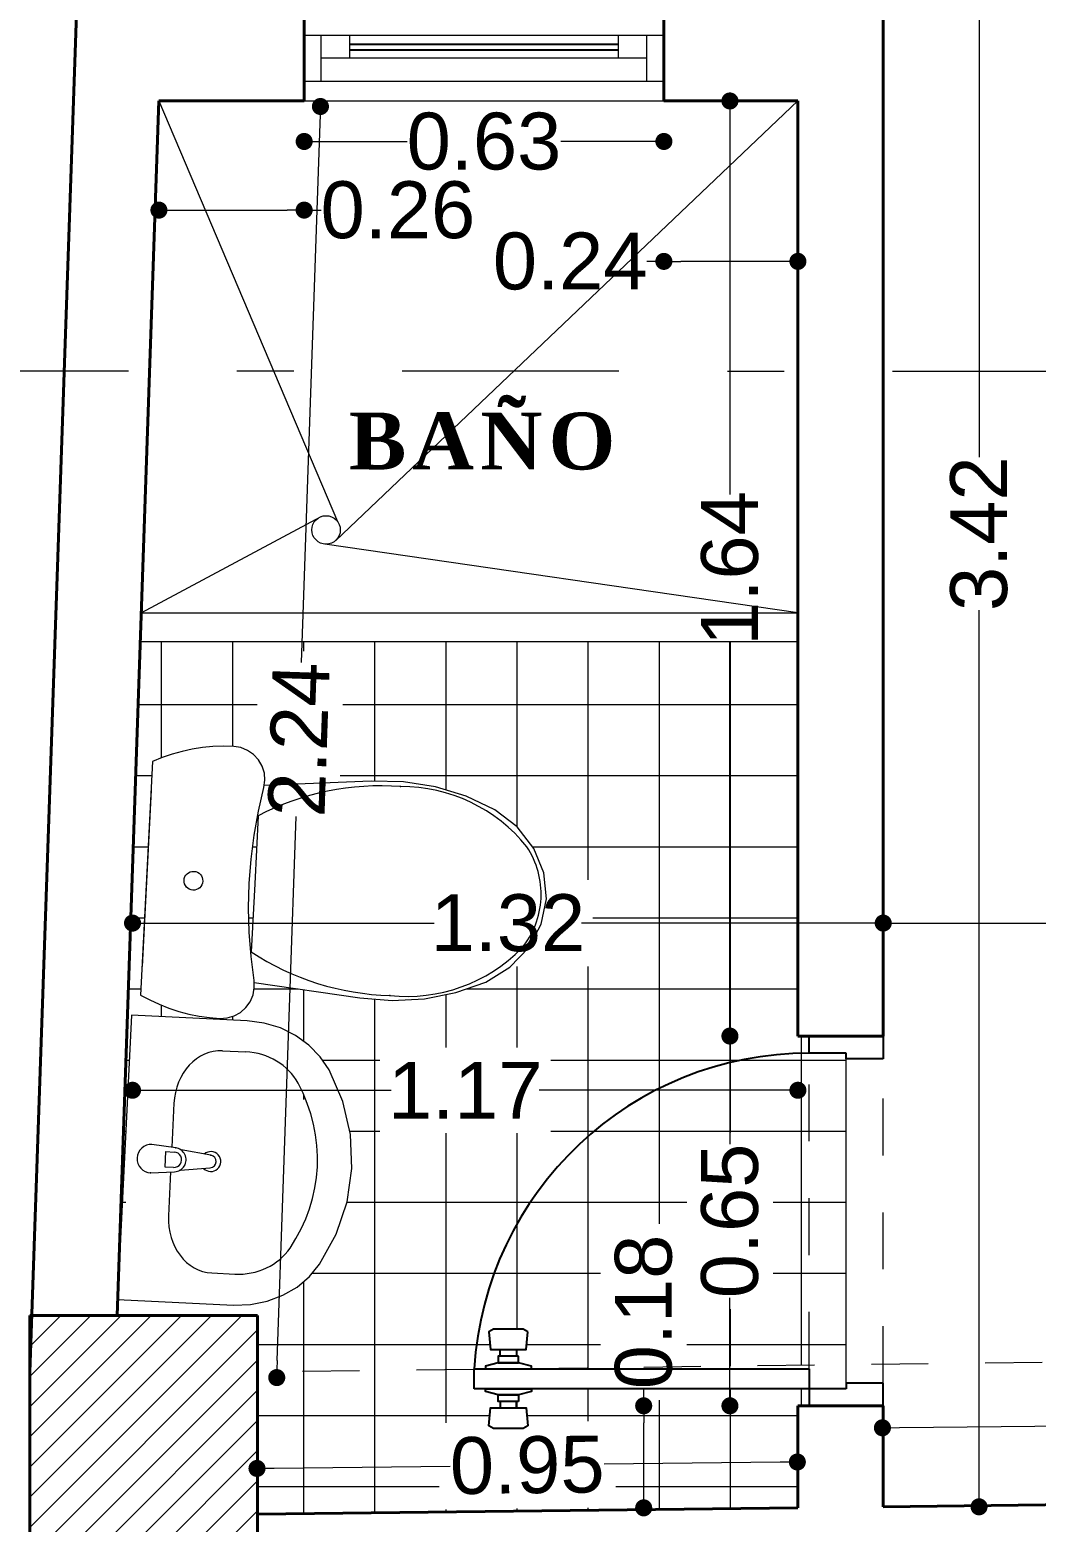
# Model space of a CAD drawing. Header units: inches. Extents: x 2908 to 3459, y -3172 to -55.
# Drawn here: x 3279.393 to 3281.162, y -199.187 to -196.564 of the extents above; entities that cross this region are included whole.
import ezdxf

# ---------------------------------------------------------------- set-up
doc = ezdxf.new("R2010")
doc.units = ezdxf.units.IN
doc.header["$MEASUREMENT"] = 0
doc.linetypes.add('ACAD_ISO03W100', pattern=[30, 12, -18])
doc.linetypes.add('DASHDOT', pattern=[25.4, 12.7, -6.35, 0, -6.35])
for name, color, linetype, lineweight in [('COTA', 1, 'Continuous', 9), ('Cotas', 8, 'Continuous', 18), ('E-EJES', 1, 'DASHDOT', 5), ('Estructura', 1, 'Continuous', 40), ('Interior - Furniture _Pen_No__75', 250, 'Continuous', 20), ('linea de linderos', 3, 'Continuous', 30), ('LINEAS DE PROYECCIÒN', 74, 'ACAD_ISO03W100', 18), ('linmesa de proyecciones', 95, 'ACAD_ISO03W100', 5), ('MARCOS VENTANAS', 147, 'Continuous', 18), ('muros 2', 5, 'Continuous', 40), ('muros bajitos', 4, 'Continuous', 15), ('PISO', 33, 'Continuous', 18)]:
    doc.layers.add(name, color=color, linetype=linetype, lineweight=lineweight)
for name, color, linetype in [('MUE', 124, 'Continuous'), ('TEXTO', 4, 'Continuous'), ('VIDRIOS', 130, 'Continuous')]:
    doc.layers.add(name, color=color, linetype=linetype)
doc.styles.add('Arial new', font='arial.ttf')
doc.styles.add('CONSTRUCTORA', font='times.ttf', dxfattribs={"height": 0.3})
doc.dimstyles.new('GUS', dxfattribs={"dimtxt": 0.1, "dimasz": 0.03, "dimexe": 0.05, "dimexo": 0.05, "dimgap": 0.005, "dimtad": 0, "dimzin": 1, "dimdsep": 46, "dimtxsty": 'Arial new', "dimblk": 'DOT', "dimcen": 0.01, "dimse1": 1, "dimse2": 1, "dimclrd": 1, "dimclre": 252, "dimclrt": 1, "dimaunit": 1, "dimadec": 0, "dimazin": 2, "dimtfac": 1, "dimtmove": 0, "dimatfit": 2, "dimldrblk": 'ARCHTICK', "dimfxl": 1, "dimlwd": -1, "dimlwe": -1, "dimarcsym": 1})

# ---------------------------------------------------------------- blocks, each defined once
blk = doc.blocks.new('_Dot')
at = {"color": 0, "linetype": 'ByBlock', "lineweight": -2}
blk.add_line((-0.5, 0), (-1, 0), dxfattribs=at)
at = {"color": 0, "linetype": 'ByBlock', "const_width": 0.5}
blk.add_lwpolyline([(-0.25, 0, 1), (0.25, 0, 1)], format="xyb", close=True, dxfattribs=at)
blk = doc.blocks.new('*D4983')
at = {"layer": 'COTA', "color": 1, "linetype": 'Continuous', "transparency": 16777216}
for p, q in [((3280.922, -199.0213), (3281.9706, -199.0106)), ((3283.2907, -198.9972), (3282.2421, -199.0079))]:
    blk.add_line(p, q, dxfattribs=at)
at = {"layer": 'Defpoints', "color": 0, "transparency": 16777216}
for p in [(3283.3207, -198.9969), (3283.3222, -199.1358), (3280.8934, -199.1605)]:
    blk.add_point(p, dxfattribs=at)
at = {"layer": 'COTA', "color": 1, "transparency": 16777216, "xscale": 0.03, "yscale": 0.03, "zscale": 0.03}
for p, rotation in [((3283.3207, -198.9969), 0.5811746117304712), ((3280.892, -199.0216), 180.5811746117304)]:
    blk.add_blockref('_Dot', p, dxfattribs=dict(at, rotation=rotation))
at = {"layer": 'COTA', "color": 1, "transparency": 16777216, "insert": (3282.1064, -199.0093), "char_height": 0.1, "attachment_point": 5, "rotation": 0.5812, "style": 'Arial new'}
blk.add_mtext('2.43', dxfattribs=at)
blk = doc.blocks.new('_ArchTick')
at = {"color": 0, "linetype": 'ByBlock', "const_width": 0.15}
blk.add_lwpolyline([(-0.5, -0.5), (0.5, 0.5)], dxfattribs=at)
blk = doc.blocks.new('LAVAMANOS PLANTA 2')
at = {"layer": 'Interior - Furniture _Pen_No__75', "color": 102, "linetype": 'Continuous'}
for p, q in [((2182.2038, 1651.3478), (2182.2038, 1651.1441)), ((2182.7038, 1651.3478), (2182.2038, 1651.3478)), ((2182.7038, 1651.1441), (2182.7038, 1651.3478)), ((2182.4288, 1651.3007), (2182.4328, 1651.2587)), ((2182.4748, 1651.2587), (2182.4788, 1651.3007)), ((2182.4402, 1651.2609), (2182.4402, 1651.2758)), ((2182.4402, 1651.2758), (2182.4674, 1651.2758)), ((2182.4674, 1651.2758), (2182.4674, 1651.2609)), ((2182.4322, 1651.2657), (2182.3548, 1651.2657)), ((2182.4361, 1651.2492), (2182.4427, 1651.1963)), ((2182.4649, 1651.1963), (2182.4716, 1651.2492)), ((2182.5529, 1651.2657), (2182.4755, 1651.2657)), ((2182.2582, 1651.1848), (2182.2582, 1651.1441)), ((2182.6495, 1651.1848), (2182.6495, 1651.1441)), ((2182.2038, 1651.1441), (2182.2062, 1651.1141)), ((2182.7014, 1651.1141), (2182.7038, 1651.1441)), ((2182.2062, 1651.1141), (2182.2134, 1651.0851)), ((2182.6943, 1651.0851), (2182.7014, 1651.1141)), ((2182.2134, 1651.0851), (2182.2251, 1651.058)), ((2182.6826, 1651.058), (2182.6943, 1651.0851)), ((2182.2251, 1651.058), (2182.2409, 1651.0336)), ((2182.2409, 1651.0336), (2182.2604, 1651.0128)), ((2182.6473, 1651.0128), (2182.6668, 1651.0336)), ((2182.6668, 1651.0336), (2182.6826, 1651.058)), ((2182.2604, 1651.0128), (2182.2829, 1650.9961)), ((2182.6248, 1650.9961), (2182.6473, 1651.0128)), ((2182.2829, 1650.9961), (2182.3372, 1650.9695)), ((2182.5705, 1650.9695), (2182.6248, 1650.9961)), ((2182.3372, 1650.9695), (2182.3947, 1650.9532)), ((2182.513, 1650.9532), (2182.5705, 1650.9695)), ((2182.3947, 1650.9532), (2182.4538, 1650.9478)), ((2182.4538, 1650.9478), (2182.513, 1650.9532))]:
    blk.add_line(p, q, dxfattribs=at)
for centre, major_axis, ratio, start_param, end_param in [((2182.4538, 1651.3007), (-0.0177, 0.0177), 1, 3.926991, 7.068583), ((2182.3549, 1651.1848), (-0.0967, 0), 0.835889, -1.570796, 0), ((2182.4538, 1651.2606), (0.0149, 0.0149), 1, 2.446421, 2.928157), ((2182.4538, 1651.2606), (0.0149, 0.0149), 1, 2.928157, 4.925825), ((2182.4538, 1651.2609), (-0.00962, 0.00962), 1, 0.785398, 3.926991), ((2182.4538, 1651.2606), (-0.0149, 0.0149), 1, 3.355029, 3.836764), ((2182.5527, 1651.1848), (0.0967, 0), 0.835889, 0, 1.570796), ((2182.4538, 1651.1959), (0.0124, 0.0124), 1, 7.869913, 12.550439), ((2182.4538, 1651.1977), (0.00791, 0.00791), 1, 2.480792, 5.373189), ((2182.3548, 1651.1441), (0, 0.1077), 0.896739, 1.570796, 2.644618), ((2182.5529, 1651.1441), (0, 0.1077), 0.896739, 3.638567, 4.712389), ((2182.4538, 1651.3478), (0, 0.3394), 0.896739, 2.644618, 3.638567)]:
    blk.add_ellipse(centre, major_axis=major_axis, ratio=ratio, start_param=start_param, end_param=end_param, dxfattribs=at)
for p in [(2182.4288, 1651.3007), (2182.4361, 1651.2492), (2182.4748, 1651.2587), (2182.4649, 1651.1963)]:
    blk.add_point(p, dxfattribs=at)
blk = doc.blocks.new('SANITARIO PLANTA 2')
at = {"layer": 'Interior - Furniture _Pen_No__75', "color": 102, "linetype": 'Continuous'}
for p, q in [((2181.7645, 1651.3478), (2181.7574, 1651.3327)), ((2182.138, 1651.3478), (2181.7645, 1651.3478)), ((2182.0922, 1651.3478), (2181.8103, 1651.3478)), ((2182.1451, 1651.3327), (2182.138, 1651.3478)), ((2181.7512, 1651.3172), (2181.7459, 1651.3014)), ((2181.7574, 1651.3327), (2181.7512, 1651.3172)), ((2182.1513, 1651.3172), (2182.1451, 1651.3327)), ((2182.1566, 1651.3014), (2182.1513, 1651.3172)), ((2181.7459, 1651.3014), (2181.7415, 1651.2853)), ((2182.161, 1651.2853), (2182.1566, 1651.3014)), ((2181.7381, 1651.269), (2181.7357, 1651.2525)), ((2181.7415, 1651.2853), (2181.7381, 1651.269)), ((2182.1644, 1651.269), (2182.161, 1651.2853)), ((2182.1668, 1651.2525), (2182.1644, 1651.269)), ((2181.7357, 1651.2525), (2181.7342, 1651.2359)), ((2182.1683, 1651.2359), (2182.1668, 1651.2525)), ((2181.7342, 1651.2359), (2181.7337, 1651.2193)), ((2181.7337, 1651.2193), (2181.735, 1651.2077)), ((2182.1675, 1651.2077), (2182.1687, 1651.2193)), ((2182.1687, 1651.2193), (2182.1683, 1651.2359)), ((2181.735, 1651.2077), (2181.7388, 1651.1968)), ((2181.7388, 1651.1968), (2181.7449, 1651.1869)), ((2182.1576, 1651.1869), (2182.1637, 1651.1968)), ((2182.1637, 1651.1968), (2182.1675, 1651.2077)), ((2181.7449, 1651.1869), (2181.753, 1651.1786)), ((2181.753, 1651.1786), (2181.7628, 1651.1723)), ((2181.7628, 1651.1723), (2181.7737, 1651.1683)), ((2181.7967, 1651.1678), (2181.835, 1651.1746)), ((2181.835, 1651.1746), (2181.8736, 1651.1794)), ((2181.9512, 1651.1747), (2181.8423, 1651.1747)), ((2181.8736, 1651.1794), (2181.9124, 1651.1824)), ((2181.9124, 1651.1824), (2181.9512, 1651.1833)), ((2181.9512, 1651.1833), (2181.9901, 1651.1824)), ((2182.0602, 1651.1747), (2181.9512, 1651.1747)), ((2181.9901, 1651.1824), (2182.0289, 1651.1794)), ((2182.0289, 1651.1794), (2182.0675, 1651.1746)), ((2182.0675, 1651.1746), (2182.1057, 1651.1678)), ((2182.1288, 1651.1683), (2182.1397, 1651.1723)), ((2182.1397, 1651.1723), (2182.1494, 1651.1786)), ((2182.1494, 1651.1786), (2182.1576, 1651.1869)), ((2181.7737, 1651.1683), (2181.7852, 1651.1668)), ((2181.7936, 1651.1675), (2181.7779, 1650.9974)), ((2181.7852, 1651.1668), (2181.7967, 1651.1678)), ((2182.1057, 1651.1678), (2182.1173, 1651.1668)), ((2182.1246, 1650.9974), (2182.1089, 1651.1675)), ((2182.1173, 1651.1668), (2182.1288, 1651.1683)), ((2181.7779, 1650.9974), (2181.7763, 1650.9457)), ((2182.1262, 1650.9457), (2182.1246, 1650.9974)), ((2181.7763, 1650.9457), (2181.7818, 1650.8943)), ((2182.1207, 1650.8943), (2182.1262, 1650.9457)), ((2181.7818, 1650.8943), (2181.7942, 1650.8446)), ((2182.1083, 1650.8446), (2182.1207, 1650.8943)), ((2181.7942, 1650.8446), (2181.8132, 1650.7976)), ((2182.0892, 1650.7976), (2182.1083, 1650.8446)), ((2181.8132, 1650.7976), (2181.8388, 1650.7605)), ((2182.0636, 1650.7605), (2182.0892, 1650.7976)), ((2181.8388, 1650.7605), (2181.8719, 1650.7319)), ((2182.0306, 1650.7319), (2182.0636, 1650.7605)), ((2182.0323, 1650.7432), (2182.0323, 1650.7432)), ((2181.8719, 1650.7319), (2181.9102, 1650.714)), ((2181.9512, 1650.7164), (2181.9512, 1650.7164)), ((2181.9923, 1650.714), (2182.0306, 1650.7319)), ((2181.9102, 1650.714), (2181.9512, 1650.7078)), ((2181.9512, 1650.7078), (2181.9923, 1650.714))]:
    blk.add_line(p, q, dxfattribs=at)
for centre, major_axis, start_param, end_param in [((2181.9512, 1651.2728), (-0.0106, 0.0106), 3.926991, 10.210176), ((2182.2093, 1650.9598), (0.3008, 0.3008), 1.826518, 2.379825), ((2181.6931, 1650.9598), (0.3008, 0.3008), 5.474157, 6.027464), ((2182.0407, 1650.9355), (0.1817, 0.1817), 2.300429, 3.201361), ((2181.8618, 1650.9355), (0.1817, 0.1817), 4.65262, 5.553553), ((2181.9521, 1650.855), (-0.098, 0.098), 1.723987, 2.350337), ((2181.9504, 1650.855), (-0.098, 0.098), 2.362052, 2.988402)]:
    blk.add_ellipse(centre, major_axis=major_axis, ratio=1, start_param=start_param, end_param=end_param, dxfattribs=at)
for p in [(2182.0602, 1651.1747), (2181.7842, 1650.9498), (2182.1183, 1650.9498), (2181.8702, 1650.7432)]:
    blk.add_point(p, dxfattribs=at)
blk = doc.blocks.new('*D4985')
at = {"layer": 'COTA', "color": 1, "linetype": 'Continuous', "transparency": 16777216}
for p, q in [((3279.903, -196.7287), (3279.8705, -197.676)), ((3279.8283, -198.9034), (3279.8612, -197.9469))]:
    blk.add_line(p, q, dxfattribs=at)
at = {"layer": 'Defpoints', "color": 0, "transparency": 16777216}
for p in [(3279.6202, -196.689), (3279.9041, -196.6987), (3279.5434, -198.9236)]:
    blk.add_point(p, dxfattribs=at)
at = {"layer": 'COTA', "color": 1, "transparency": 16777216, "xscale": 0.03, "yscale": 0.03, "zscale": 0.03}
for p, rotation in [((3279.9041, -196.6987), 88.03260080624764), ((3279.8273, -198.9333), 268.0326008062476)]:
    blk.add_blockref('_Dot', p, dxfattribs=dict(at, rotation=rotation))
at = {"layer": 'COTA', "color": 1, "transparency": 16777216, "insert": (3279.8658, -197.8115), "char_height": 0.1, "attachment_point": 5, "rotation": 88.0326, "style": 'Arial new'}
blk.add_mtext('2.24', dxfattribs=at)
blk = doc.blocks.new('*D4986')
at = {"layer": 'COTA', "color": 1, "linetype": 'Continuous', "transparency": 16777216}
for p, q in [((3279.6038, -198.4282), (3280.0284, -198.4282)), ((3280.7134, -198.4282), (3280.2888, -198.4282))]:
    blk.add_line(p, q, dxfattribs=at)
at = {"layer": 'Defpoints', "color": 0, "transparency": 16777216}
for p in [(3279.5738, -198.039), (3280.7434, -198.3329), (3280.7434, -198.4282)]:
    blk.add_point(p, dxfattribs=at)
at = {"layer": 'COTA', "color": 1, "transparency": 16777216, "xscale": 0.03, "yscale": 0.03, "zscale": 0.03, "rotation": 180}
blk.add_blockref('_Dot', (3279.5738, -198.4282), dxfattribs=at)
at = {"layer": 'COTA', "color": 1, "transparency": 16777216, "xscale": 0.03, "yscale": 0.03, "zscale": 0.03}
blk.add_blockref('_Dot', (3280.7434, -198.4282), dxfattribs=at)
at = {"layer": 'COTA', "color": 1, "transparency": 16777216, "insert": (3280.1586, -198.4282), "char_height": 0.1, "attachment_point": 5, "style": 'Arial new'}
blk.add_mtext('1.17', dxfattribs=at)
blk = doc.blocks.new('*D5022')
at = {"layer": 'COTA', "color": 1, "linetype": 'Continuous', "transparency": 16777216}
for p, q in [((3281.0618, -195.769), (3281.0618, -197.3154)), ((3281.0618, -199.1305), (3281.0618, -197.5841))]:
    blk.add_line(p, q, dxfattribs=at)
at = {"layer": 'Defpoints', "color": 0, "transparency": 16777216}
for p in [(3280.8934, -195.739), (3281.0618, -195.739), (3280.8934, -199.1605)]:
    blk.add_point(p, dxfattribs=at)
at = {"layer": 'COTA', "color": 1, "transparency": 16777216, "xscale": 0.03, "yscale": 0.03, "zscale": 0.03}
for p, rotation in [((3281.0618, -195.739), 90), ((3281.0618, -199.1605), 270)]:
    blk.add_blockref('_Dot', p, dxfattribs=dict(at, rotation=rotation))
at = {"layer": 'COTA', "color": 1, "transparency": 16777216, "insert": (3281.0618, -197.4497), "char_height": 0.1, "attachment_point": 5, "rotation": 90, "style": 'Arial new'}
blk.add_mtext('3.42', dxfattribs=at)
blk = doc.blocks.new('*D5025')
at = {"layer": 'COTA', "color": 1, "linetype": 'Continuous', "transparency": 16777216}
for p, q in [((3279.6038, -198.1343), (3280.1039, -198.1343)), ((3280.8634, -198.1343), (3280.3632, -198.1343))]:
    blk.add_line(p, q, dxfattribs=at)
at = {"layer": 'Defpoints', "color": 0, "transparency": 16777216}
for p in [(3279.5738, -198.039), (3280.8934, -198.039), (3280.8934, -198.1343)]:
    blk.add_point(p, dxfattribs=at)
at = {"layer": 'COTA', "color": 1, "transparency": 16777216, "xscale": 0.03, "yscale": 0.03, "zscale": 0.03, "rotation": 180}
blk.add_blockref('_Dot', (3279.5738, -198.1343), dxfattribs=at)
at = {"layer": 'COTA', "color": 1, "transparency": 16777216, "xscale": 0.03, "yscale": 0.03, "zscale": 0.03}
blk.add_blockref('_Dot', (3280.8934, -198.1343), dxfattribs=at)
at = {"layer": 'COTA', "color": 1, "transparency": 16777216, "insert": (3280.2336, -198.1343), "char_height": 0.1, "attachment_point": 5, "style": 'Arial new'}
blk.add_mtext('1.32', dxfattribs=at)
blk = doc.blocks.new('*D5028')
at = {"layer": 'COTA', "color": 1, "linetype": 'Continuous', "transparency": 16777216}
for p, q in [((3280.9234, -198.1343), (3281.7525, -198.1343)), ((3282.8422, -198.1343), (3282.0131, -198.1343))]:
    blk.add_line(p, q, dxfattribs=at)
at = {"layer": 'Defpoints', "color": 0, "transparency": 16777216}
for p in [(3280.8934, -198.039), (3282.8722, -198.1117), (3282.8722, -198.1343)]:
    blk.add_point(p, dxfattribs=at)
at = {"layer": 'COTA', "color": 1, "transparency": 16777216, "xscale": 0.03, "yscale": 0.03, "zscale": 0.03, "rotation": 180}
blk.add_blockref('_Dot', (3280.8934, -198.1343), dxfattribs=at)
at = {"layer": 'COTA', "color": 1, "transparency": 16777216, "xscale": 0.03, "yscale": 0.03, "zscale": 0.03}
blk.add_blockref('_Dot', (3282.8722, -198.1343), dxfattribs=at)
at = {"layer": 'COTA', "color": 1, "transparency": 16777216, "insert": (3281.8828, -198.1343), "char_height": 0.1, "attachment_point": 5, "style": 'Arial new'}
blk.add_mtext('1.98', dxfattribs=at)
blk = doc.blocks.new('puerta baño')
at = {"layer": 'linmesa de proyecciones', "color": 3, "ltscale": 0.001}
for p, q in [((2041.4205, 1040.6659), (2041.9755, 1040.6659)), ((2041.3955, 1040.5359), (2041.9655, 1040.5359))]:
    blk.add_line(p, q, dxfattribs=at)
at = {"layer": 'MUE', "color": 3}
for p, q in [((2041.3855, 1040.6659), (2041.3855, 1041.2548)), ((2041.3855, 1041.2548), (2041.4205, 1041.2548)), ((2041.4205, 1041.2548), (2041.4205, 1040.6659)), ((2041.3855, 1040.6659), (2041.3555, 1040.6659)), ((2041.4205, 1040.6659), (2041.3855, 1040.6659)), ((2041.3855, 1040.6009), (2041.3855, 1040.6659)), ((2041.9755, 1040.6659), (2042.0055, 1040.6659)), ((2041.9755, 1040.6009), (2041.9755, 1040.6659)), ((2041.3855, 1040.6009), (2041.3855, 1040.6359)), ((2041.3955, 1040.6009), (2041.3855, 1040.6009)), ((2041.3955, 1040.6009), (2041.3855, 1040.6009)), ((2041.3955, 1040.5359), (2041.3955, 1040.6009)), ((2041.9655, 1040.5359), (2041.9655, 1040.6009)), ((2041.9655, 1040.6009), (2041.9755, 1040.6009)), ((2041.3555, 1040.5359), (2041.3955, 1040.5359)), ((2042.0055, 1040.5359), (2041.9655, 1040.5359))]:
    blk.add_line(p, q, dxfattribs=at)
for points in [[(2041.3855, 1041.1543), (2041.3809, 1041.1543), (2041.3749, 1041.1768), (2041.3749, 1041.2129), (2041.3809, 1041.2353), (2041.3855, 1041.2353), (2041.3855, 1041.1543)], [(2041.4205, 1041.1543), (2041.4251, 1041.1543), (2041.4311, 1041.1768), (2041.4311, 1041.2129), (2041.4251, 1041.2353), (2041.4205, 1041.2353), (2041.4205, 1041.1543)], [(2041.3204, 1041.1606), (2041.3157, 1041.1687), (2041.3157, 1041.221), (2041.3204, 1041.2291), (2041.3517, 1041.2263), (2041.3517, 1041.1634), (2041.3204, 1041.1606)], [(2041.3517, 1041.1803), (2041.3633, 1041.1803), (2041.3633, 1041.2094), (2041.3517, 1041.2094)], [(2041.3633, 1041.1768), (2041.3633, 1041.2129), (2041.3749, 1041.2129), (2041.3749, 1041.1768), (2041.3633, 1041.1768)], [(2041.4427, 1041.1768), (2041.4427, 1041.2129), (2041.4311, 1041.2129), (2041.4311, 1041.1768), (2041.4427, 1041.1768)], [(2041.4543, 1041.1803), (2041.4427, 1041.1803), (2041.4427, 1041.2094), (2041.4543, 1041.2094)], [(2041.4856, 1041.1606), (2041.4903, 1041.1687), (2041.4903, 1041.221), (2041.4856, 1041.2291), (2041.4543, 1041.2263), (2041.4543, 1041.1634), (2041.4856, 1041.1606)]]:
    blk.add_lwpolyline(points, dxfattribs=at)
blk.add_arc((2041.3855, 1040.6659), 0.59, 0, 86.5991, dxfattribs=at)
at = {"layer": 'PISO', "color": 31}
blk.add_line((2041.3955, 1040.6009), (2041.9655, 1040.6009), dxfattribs=at)
blk = doc.blocks.new('*D5056')
at = {"layer": 'COTA', "color": 1, "linetype": 'Continuous', "transparency": 16777216}
for p, q in [((3279.6502, -196.8809), (3279.8455, -196.8809)), ((3279.8755, -196.8809), (3279.9055, -196.8809))]:
    blk.add_line(p, q, dxfattribs=at)
at = {"layer": 'Defpoints', "color": 0, "transparency": 16777216}
for p in [(3279.6202, -196.689), (3279.8755, -196.689), (3279.8755, -196.8809)]:
    blk.add_point(p, dxfattribs=at)
at = {"layer": 'COTA', "color": 1, "transparency": 16777216, "xscale": 0.03, "yscale": 0.03, "zscale": 0.03, "rotation": 180}
blk.add_blockref('_Dot', (3279.6202, -196.8809), dxfattribs=at)
at = {"layer": 'COTA', "color": 1, "transparency": 16777216, "xscale": 0.03, "yscale": 0.03, "zscale": 0.03}
blk.add_blockref('_Dot', (3279.8755, -196.8809), dxfattribs=at)
at = {"layer": 'COTA', "color": 1, "transparency": 16777216, "insert": (3280.0403, -196.8809), "char_height": 0.1, "attachment_point": 5, "style": 'Arial new'}
blk.add_mtext('0.26', dxfattribs=at)
blk = doc.blocks.new('*D5057')
at = {"layer": 'COTA', "color": 1, "linetype": 'Continuous', "transparency": 16777216}
for p, q in [((3279.9055, -196.7602), (3280.0568, -196.7602)), ((3280.4778, -196.7602), (3280.3265, -196.7602))]:
    blk.add_line(p, q, dxfattribs=at)
at = {"layer": 'Defpoints', "color": 0, "transparency": 16777216}
for p in [(3279.8755, -196.689), (3280.5078, -196.689), (3280.5078, -196.7602)]:
    blk.add_point(p, dxfattribs=at)
at = {"layer": 'COTA', "color": 1, "transparency": 16777216, "xscale": 0.03, "yscale": 0.03, "zscale": 0.03, "rotation": 180}
blk.add_blockref('_Dot', (3279.8755, -196.7602), dxfattribs=at)
at = {"layer": 'COTA', "color": 1, "transparency": 16777216, "xscale": 0.03, "yscale": 0.03, "zscale": 0.03}
blk.add_blockref('_Dot', (3280.5078, -196.7602), dxfattribs=at)
at = {"layer": 'COTA', "color": 1, "transparency": 16777216, "insert": (3280.1916, -196.7602), "char_height": 0.1, "attachment_point": 5, "style": 'Arial new'}
blk.add_mtext('0.63', dxfattribs=at)
blk = doc.blocks.new('*D5058')
at = {"layer": 'COTA', "color": 1, "linetype": 'Continuous', "transparency": 16777216}
for p, q in [((3280.5078, -196.971), (3280.4778, -196.971)), ((3280.7134, -196.971), (3280.5378, -196.971))]:
    blk.add_line(p, q, dxfattribs=at)
at = {"layer": 'Defpoints', "color": 0, "transparency": 16777216}
for p in [(3280.5078, -196.689), (3280.7434, -196.689), (3280.5078, -196.971)]:
    blk.add_point(p, dxfattribs=at)
at = {"layer": 'COTA', "color": 1, "transparency": 16777216, "xscale": 0.03, "yscale": 0.03, "zscale": 0.03, "rotation": 180}
blk.add_blockref('_Dot', (3280.5078, -196.971), dxfattribs=at)
at = {"layer": 'COTA', "color": 1, "transparency": 16777216, "xscale": 0.03, "yscale": 0.03, "zscale": 0.03}
blk.add_blockref('_Dot', (3280.7434, -196.971), dxfattribs=at)
at = {"layer": 'COTA', "color": 1, "transparency": 16777216, "insert": (3280.3431, -196.971), "char_height": 0.1, "attachment_point": 5, "style": 'Arial new'}
blk.add_mtext('0.24', dxfattribs=at)
blk = doc.blocks.new('*D5059')
at = {"layer": 'COTA', "color": 1, "linetype": 'Continuous', "transparency": 16777216}
for p, q in [((3280.6239, -196.719), (3280.6239, -197.381)), ((3280.6239, -198.3029), (3280.6239, -197.6409))]:
    blk.add_line(p, q, dxfattribs=at)
at = {"layer": 'Defpoints', "color": 0, "transparency": 16777216}
for p in [(3280.7434, -196.689), (3280.6239, -198.3329), (3280.7634, -198.3329)]:
    blk.add_point(p, dxfattribs=at)
at = {"layer": 'COTA', "color": 1, "transparency": 16777216, "xscale": 0.03, "yscale": 0.03, "zscale": 0.03}
for p, rotation in [((3280.6239, -196.689), 90), ((3280.6239, -198.3329), 270)]:
    blk.add_blockref('_Dot', p, dxfattribs=dict(at, rotation=rotation))
at = {"layer": 'COTA', "color": 1, "transparency": 16777216, "insert": (3280.6239, -197.5109), "char_height": 0.1, "attachment_point": 5, "rotation": 90, "style": 'Arial new'}
blk.add_mtext('1.64', dxfattribs=at)
blk = doc.blocks.new('*D5060')
at = {"layer": 'COTA', "color": 1, "linetype": 'Continuous', "transparency": 16777216}
for p, q in [((3280.4723, -198.9829), (3280.4723, -198.9529)), ((3280.4723, -199.1323), (3280.4723, -199.0129))]:
    blk.add_line(p, q, dxfattribs=at)
at = {"layer": 'Defpoints', "color": 0, "transparency": 16777216}
for p in [(3280.4723, -198.9829), (3280.7434, -198.9829), (3280.7434, -199.1623)]:
    blk.add_point(p, dxfattribs=at)
at = {"layer": 'COTA', "color": 1, "transparency": 16777216, "xscale": 0.03, "yscale": 0.03, "zscale": 0.03}
for p, rotation in [((3280.4723, -198.9829), 90), ((3280.4723, -199.1623), 270)]:
    blk.add_blockref('_Dot', p, dxfattribs=dict(at, rotation=rotation))
at = {"layer": 'COTA', "color": 1, "transparency": 16777216, "insert": (3280.4723, -198.8179), "char_height": 0.1, "attachment_point": 5, "rotation": 90, "style": 'Arial new'}
blk.add_mtext('0.18', dxfattribs=at)
blk = doc.blocks.new('*D5004')
at = {"layer": 'COTA', "color": 1, "linetype": 'Continuous', "transparency": 16777216}
for p, q in [((3280.6239, -198.3629), (3280.6239, -198.5227)), ((3280.6239, -198.9529), (3280.6239, -198.7932))]:
    blk.add_line(p, q, dxfattribs=at)
at = {"layer": 'Defpoints', "color": 0, "transparency": 16777216}
for p in [(3280.6239, -198.3329), (3280.7634, -198.3329), (3280.7434, -198.9829)]:
    blk.add_point(p, dxfattribs=at)
at = {"layer": 'COTA', "color": 1, "transparency": 16777216, "xscale": 0.03, "yscale": 0.03, "zscale": 0.03}
for p, rotation in [((3280.6239, -198.3329), 90), ((3280.6239, -198.9829), 270)]:
    blk.add_blockref('_Dot', p, dxfattribs=dict(at, rotation=rotation))
at = {"layer": 'COTA', "color": 1, "transparency": 16777216, "insert": (3280.6239, -198.6579), "char_height": 0.1, "attachment_point": 5, "rotation": 90, "style": 'Arial new'}
blk.add_mtext('0.65', dxfattribs=at)
blk = doc.blocks.new('*D5061')
at = {"layer": 'COTA', "color": 1, "linetype": 'Continuous', "transparency": 16777216}
for p, q in [((3279.8226, -199.0926), (3280.1323, -199.0889)), ((3280.7124, -199.082), (3280.4028, -199.0857))]:
    blk.add_line(p, q, dxfattribs=at)
at = {"layer": 'Defpoints', "color": 0, "transparency": 16777216}
for p in [(3280.7424, -199.0817), (3279.7936, -199.1736), (3280.7434, -199.1623)]:
    blk.add_point(p, dxfattribs=at)
at = {"layer": 'COTA', "color": 1, "transparency": 16777216, "xscale": 0.03, "yscale": 0.03, "zscale": 0.03}
for p, rotation in [((3280.7424, -199.0817), 0.6821909481537098), ((3279.7926, -199.093), 180.6821909481537)]:
    blk.add_blockref('_Dot', p, dxfattribs=dict(at, rotation=rotation))
at = {"layer": 'COTA', "color": 1, "transparency": 16777216, "insert": (3280.2675, -199.0873), "char_height": 0.1, "attachment_point": 5, "rotation": 0.6822, "style": 'Arial new'}
blk.add_mtext('0.95', dxfattribs=at)
blk = doc.blocks.new('ESTRUCTURA 5')
at = {"layer": 'muros bajitos'}
h = blk.add_hatch(dxfattribs=at)
h.set_pattern_fill('ANSI31', color=256, scale=0.3, style=0)
h.set_pattern_definition([(45, (54.772135, -48.10779), (-0.0265165043, 0.0265165043), [])])
h.paths.add_polyline_path([(3330.3327, -194.7881), (3329.9324, -194.7881), (3329.9324, -195.2881), (3330.3327, -195.2881)])
at = {"layer": 'Estructura'}
for p, q in [((3329.9324, -195.2881), (3329.9324, -194.7881)), ((3329.9324, -194.7881), (3330.3327, -194.7881)), ((3330.3327, -194.7881), (3330.3327, -195.2881))]:
    blk.add_line(p, q, dxfattribs=at)

msp = doc.modelspace()

# ---------------------------------------------------------------- linework, layer by layer
at = {"layer": 'E-EJES', "ltscale": 0.03}
msp.add_line((3276.5999, -197.1636, -7.182), (3294.3082, -197.1641, -7.182), dxfattribs=at)
at = {"layer": 'LINEAS DE PROYECCIÒN', "ltscale": 0.003}
msp.add_line((3282.5725, -198.8896), (3279.7935, -198.9236), dxfattribs=at)
msp.add_line((3282.5725, -198.8896), (3279.7935, -198.9236), dxfattribs=at)
at = {"layer": 'MARCOS VENTANAS'}
for p, q in [((3280.5078, -196.574), (3279.8755, -196.574)), ((3279.9055, -196.654), (3279.9055, -196.574)), ((3279.9555, -196.614), (3279.9555, -196.574)), ((3280.4278, -196.614), (3280.4278, -196.574)), ((3280.4778, -196.654), (3280.4778, -196.574)), ((3280.4778, -196.654), (3280.4778, -196.574)), ((3280.4778, -196.614), (3279.9055, -196.614)), ((3279.8755, -196.654), (3280.5078, -196.654))]:
    msp.add_line(p, q, dxfattribs=at)
at = {"layer": 'muros 2'}
for p, q in [((3280.8934, -195.739), (3280.8934, -198.3329)), ((3279.3933, -198.9236), (3279.489, -196.139)), ((3279.8755, -196.539), (3279.8755, -196.689)), ((3280.5078, -196.689), (3280.5078, -196.539)), ((3280.5078, -196.5889), (3280.5078, -196.689)), ((3280.5078, -196.5889), (3280.5078, -196.689)), ((3279.5468, -198.8241), (3279.6202, -196.689)), ((3279.6202, -196.689), (3279.8755, -196.689)), ((3279.8755, -196.689), (3279.8755, -196.689)), ((3280.5078, -196.689), (3280.7434, -196.689)), ((3280.7434, -196.689), (3280.7434, -197.889)), ((3280.7434, -198.3329), (3280.7434, -196.689)), ((3280.7434, -198.3329), (3280.8934, -198.3329)), ((3280.7434, -199.1623), (3280.7434, -198.9829)), ((3280.7434, -198.9829), (3280.8934, -198.9829)), ((3280.8934, -198.9829), (3280.8934, -199.1605)), ((3282.8721, -199.1369), (3280.8934, -199.1605)), ((3280.7434, -199.1623), (3279.7936, -199.1736))]:
    msp.add_line(p, q, dxfattribs=at)
at = {"layer": 'muros bajitos'}
msp.add_line((3279.8755, -196.689), (3280.5078, -196.689), dxfattribs=at)
at = {"layer": 'PISO'}
for p, q in [((3279.6202, -196.6889), (3279.9341, -197.4283)), ((3280.7434, -196.6889), (3279.9309, -197.4615)), ((3279.5892, -197.589), (3279.9051, -197.4197)), ((3280.7434, -197.589), (3279.9118, -197.468)), ((3279.5892, -197.589), (3280.7434, -197.589)), ((3279.5875, -197.639), (3280.7434, -197.639)), ((3279.625, -197.8438), (3279.625, -197.639)), ((3279.75, -197.8238), (3279.75, -197.639)), ((3279.875, -197.6562), (3279.875, -197.639)), ((3280, -197.8849), (3280, -197.639)), ((3280.125, -197.9006), (3280.125, -197.639)), ((3280.25, -197.9651), (3280.25, -197.639)), ((3280.375, -198.0582), (3280.375, -197.639)), ((3280.5, -198.425), (3280.5, -197.639)), ((3280.625, -198.3794), (3280.625, -197.639)), ((3279.5837, -197.75), (3279.7927, -197.75)), ((3279.9432, -197.75), (3280.7434, -197.75)), ((3279.5794, -197.875), (3279.6076, -197.875)), ((3279.9389, -197.875), (3280.7434, -197.875)), ((3279.5751, -198), (3279.6013, -198)), ((3279.7851, -198), (3279.7918, -198)), ((3280.2771, -198), (3280.7434, -198)), ((3279.5708, -198.125), (3279.5949, -198.125)), ((3279.7784, -198.125), (3279.7855, -198.125)), ((3280.3832, -198.125), (3280.7434, -198.125)), ((3280.25, -198.353), (3280.25, -198.2104)), ((3280.375, -198.5088), (3280.375, -198.2104)), ((3279.5665, -198.25), (3279.5885, -198.25)), ((3279.7876, -198.25), (3279.8651, -198.25)), ((3279.875, -198.3423), (3279.875, -198.2514)), ((3280.1604, -198.25), (3280.7434, -198.25)), ((3279.625, -198.299), (3279.625, -198.2787)), ((3280, -198.921), (3280, -198.2678)), ((3280.125, -198.353), (3280.125, -198.2597)), ((3279.75, -198.3051), (3279.75, -198.2981)), ((3280.75, -198.3631), (3280.75, -198.3329)), ((3279.5622, -198.375), (3279.5681, -198.375)), ((3279.9077, -198.375), (3280.0084, -198.375)), ((3280.3088, -198.375), (3280.6446, -198.375)), ((3280.625, -198.5027), (3280.625, -198.3794)), ((3280.6446, -198.375), (3280.7634, -198.375)), ((3280.75, -198.9119), (3280.75, -198.3631)), ((3280.7634, -198.375), (3280.8284, -198.375)), ((3279.875, -198.4444), (3279.875, -198.4365)), ((3280.5, -198.663), (3280.5, -198.425)), ((3279.5579, -198.5), (3279.562, -198.5)), ((3279.9553, -198.5), (3280.0084, -198.5)), ((3280.125, -198.9195), (3280.125, -198.5034)), ((3280.25, -198.6622), (3280.25, -198.5034)), ((3280.3088, -198.5), (3280.3853, -198.5)), ((3280.375, -198.9165), (3280.375, -198.5088)), ((3280.3853, -198.5), (3280.7634, -198.5)), ((3280.7634, -198.5), (3280.8284, -198.5)), ((3279.5537, -198.625), (3279.5622, -198.625)), ((3279.9507, -198.625), (3280.2729, -198.625)), ((3280.2729, -198.625), (3280.5479, -198.625)), ((3280.7, -198.625), (3280.7634, -198.625)), ((3280.7634, -198.625), (3280.8284, -198.625)), ((3280.25, -198.8482), (3280.25, -198.6622)), ((3279.5494, -198.75), (3279.5498, -198.75)), ((3279.8896, -198.75), (3280.2094, -198.75)), ((3280.2094, -198.75), (3280.3962, -198.75)), ((3280.7, -198.75), (3280.7634, -198.75)), ((3280.7634, -198.75), (3280.8284, -198.75)), ((3279.875, -198.9226), (3279.875, -198.7641)), ((3280.625, -198.9134), (3280.625, -198.8132)), ((3279.7936, -198.875), (3280.1786, -198.875)), ((3280.1786, -198.875), (3280.2022, -198.875)), ((3280.25, -198.8957), (3280.25, -198.8841)), ((3280.2667, -198.875), (3280.3962, -198.875)), ((3280.5483, -198.875), (3280.7634, -198.875)), ((3280.7634, -198.875), (3280.8284, -198.875)), ((3279.875, -199.1726), (3279.875, -198.9226)), ((3280, -199.1711), (3280, -198.921)), ((3280.125, -199.013), (3280.125, -198.9195)), ((3280.375, -199.01), (3280.375, -198.9529)), ((3280.625, -199.1637), (3280.625, -198.9529)), ((3280.75, -198.9829), (3280.75, -198.9529)), ((3280.25, -198.9868), (3280.25, -198.9751)), ((3280.5, -199.1652), (3280.5, -198.9729)), ((3279.7936, -199), (3280.2018, -199)), ((3280.2671, -199), (3280.7434, -199)), ((3279.7936, -199.125), (3280.1127, -199.125)), ((3280.4232, -199.125), (3280.7434, -199.125)), ((3280.125, -199.1696), (3280.125, -199.1651)), ((3280.25, -199.1681), (3280.25, -199.1636)), ((3280.375, -199.1667), (3280.375, -199.1621))]:
    msp.add_line(p, q, dxfattribs=at)
msp.add_circle((3279.914, -197.4431), 0.025, dxfattribs=at)
at = {"layer": 'VIDRIOS'}
for p, q in [((3279.9555, -196.589), (3280.4278, -196.589)), ((3279.9555, -196.599), (3280.4278, -196.599))]:
    msp.add_line(p, q, dxfattribs=at)

# ---------------------------------------------------------------- block references
at = {"color": 102, "xscale": 1.09999999999992, "yscale": 1.09999999999992, "zscale": 1.09999999999992, "rotation": 87.07604858094571}
msp.add_blockref('SANITARIO PLANTA 2', (4971.2836, -2687.7368), dxfattribs=at)
at = {"color": 102, "rotation": 87.20133343526312}
msp.add_blockref('LAVAMANOS PLANTA 2', (4822.3763, -2459.0264), dxfattribs=at)
at = {"layer": 'Cotas', "rotation": 90}
msp.add_blockref('puerta baño', (4321.4293, -2240.3384), dxfattribs=at)
at = {"layer": 'linea de linderos'}
msp.add_blockref('ESTRUCTURA 5', (-50.5392, -4.036), dxfattribs=at)

# ---------------------------------------------------------------- texts
at = {"layer": 'TEXTO', "insert": (3279.9543, -197.2367, -0.0001), "char_height": 0.1, "width": 2.362761, "attachment_point": 1, "style": 'CONSTRUCTORA'}
msp.add_mtext('{\\fTimes New Roman|b1|i0|c0|p18;\\T1.1;BAÑO}', dxfattribs=at)

# ---------------------------------------------------------------- dimensions: what is measured, and where the dimension line sits
at = {"layer": 'COTA'}
for base, p1, p2, picture, middle in [((3281.0618, -195.739), (3280.8934, -199.1605), (3280.8934, -195.739), '*D5022', (3281.0618, -197.4497)), ((3280.6239, -198.3329), (3280.7434, -196.689), (3280.7634, -198.3329), '*D5059', (3280.6239, -197.5109)), ((3280.6239, -198.3329), (3280.7434, -198.9829), (3280.7634, -198.3329), '*D5004', (3280.6239, -198.6579)), ((3280.4723, -198.9829), (3280.7434, -199.1623), (3280.7434, -198.9829), '*D5060', (3280.4723, -198.8179))]:
    dim = msp.add_linear_dim(base=base, p1=p1, p2=p2, angle=90, dimstyle='GUS', dxfattribs=at)
    dim.commit()
    dim.dimension.update_dxf_attribs({"geometry": picture, "text_midpoint": middle})
dim = msp.add_linear_dim(base=(3279.9041, -196.6987), p1=(3279.5434, -198.9236), p2=(3279.6202, -196.689), angle=88.0326, dimstyle='GUS', dxfattribs=at)
dim.commit()
dim.dimension.update_dxf_attribs({"geometry": '*D4985', "text_midpoint": (3279.8658, -197.8115), "dimtype": 161})
for base, p1, p2, picture, middle in [((3279.8755, -196.8809), (3279.6202, -196.689), (3279.8755, -196.689), '*D5056', (3280.0403, -196.8809)), ((3280.5078, -196.7602), (3279.8755, -196.689), (3280.5078, -196.689), '*D5057', (3280.1916, -196.7602)), ((3280.5078, -196.971), (3280.7434, -196.689), (3280.5078, -196.689), '*D5058', (3280.3431, -196.971)), ((3280.7434, -198.4282), (3279.5738, -198.039), (3280.7434, -198.3329), '*D4986', (3280.1586, -198.4282)), ((3280.8934, -198.1343), (3279.5738, -198.039), (3280.8934, -198.039), '*D5025', (3280.2336, -198.1343)), ((3282.8722, -198.1343), (3280.8934, -198.039), (3282.8722, -198.1117), '*D5028', (3281.8828, -198.1343))]:
    dim = msp.add_linear_dim(base=base, p1=p1, p2=p2, dimstyle='GUS', dxfattribs=at)
    dim.commit()
    dim.dimension.update_dxf_attribs({"geometry": picture, "text_midpoint": middle})
for p1, p2, distance, picture, middle in [((3280.8934, -199.1605), (3283.3222, -199.1358), 0.1389, '*D4983', (3282.1064, -199.0093)), ((3279.7936, -199.1736), (3280.7434, -199.1623), 0.0806, '*D5061', (3280.2675, -199.0873))]:
    dim = msp.add_aligned_dim(p1=p1, p2=p2, distance=distance, dimstyle='GUS', dxfattribs=at)
    dim.commit()
    dim.dimension.update_dxf_attribs({"geometry": picture, "text_midpoint": middle})

doc.saveas('drawing.dxf')
